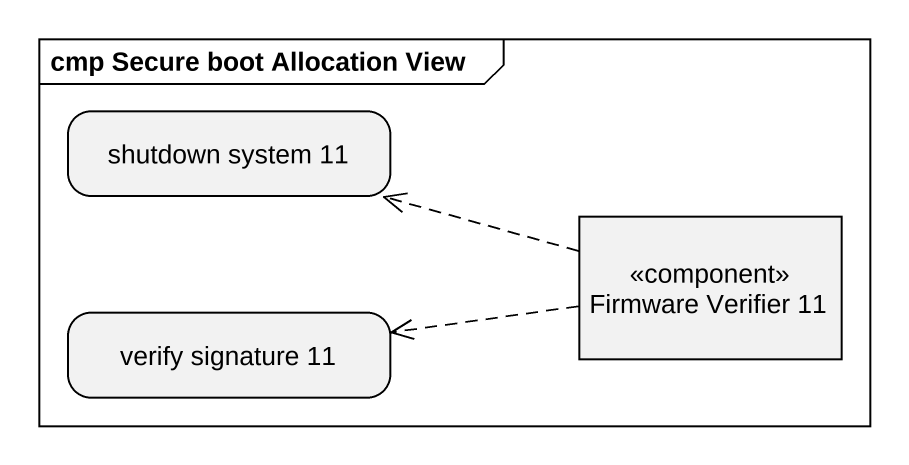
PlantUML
@startuml
mainframe cmp Secure boot Allocation View
hide empty description
state "shutdown system 11" as shutdown_system_11
state "Firmware Verifier 11" as Firmware_Verifier_11 <<component>>
state "verify signature 11" as verify_signature_11
Firmware_Verifier_11 -left[dashed]-> shutdown_system_11
Firmware_Verifier_11 -left[dashed]-> verify_signature_11
@enduml
